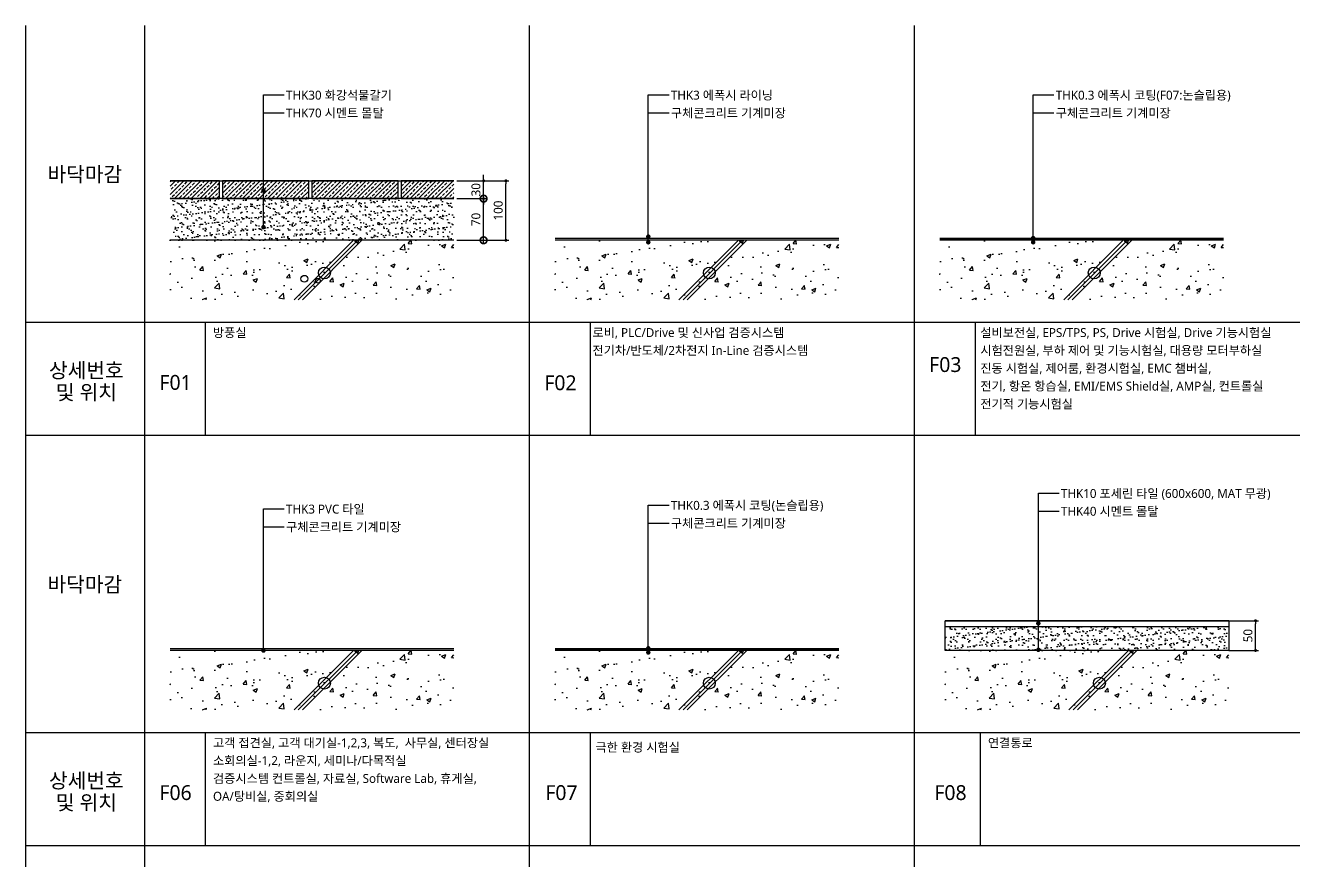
# Model space of a CAD drawing. Header units: millimetres. Extents: x 233 to 16681, y 105 to 2867.
# Drawn here: x 8642 to 10775, y 1460 to 2865 of the extents above; entities that cross this region are included whole.
import ezdxf
from ezdxf.enums import TextEntityAlignment as Align

# ---------------------------------------------------------------- set-up
doc = ezdxf.new("R2010")
doc.units = ezdxf.units.MM
doc.header["$LTSCALE"] = 5
doc.layers.get('Defpoints').update_dxf_attribs({"color": 137})
for name, color, linetype in [('4SEC', 4, 'Continuous'), ('8hat', 8, 'Continuous'), ('A-TABL-ENDL', 2, 'Continuous'), ('A-TABL-SUBL', 4, 'Continuous'), ('CON', 2, 'Continuous'), ('DIM', 7, 'Continuous'), ('ELE-2', 2, 'Continuous'), ('ELE-3', 3, 'Continuous'), ('FIN-5', 5, 'Continuous'), ('HAT', 8, 'Continuous'), ('SYM-LEAD', 6, 'Continuous'), ('TEXT', 3, 'Continuous')]:
    doc.layers.add(name, color=color, linetype=linetype)
doc.styles.add('arial', font='malgun.ttf')
doc.styles.add('S1', font='malgun.ttf')
doc.styles.add('굴림체(옥산)', font='malgun.ttf')
doc.styles.add('스타일1', font='malgun.ttf')
doc.dimstyles.new('CJA$0', dxfattribs={"dimscale": 300, "dimtxt": 2.7, "dimasz": 1, "dimexe": 2, "dimexo": 3, "dimgap": 1, "dimtad": 1, "dimdec": 0, "dimzin": 1, "dimdsep": 46, "dimtxsty": 'arial', "dimblk": 'DOT', "dimcen": 0.09, "dimdle": 1, "dimclrd": 256, "dimclre": 256, "dimclrt": 3, "dimadec": 0, "dimazin": 0, "dimtfac": 1, "dimtdec": 0, "dimtmove": 2, "dimatfit": 3, "dimldrblk": 'DOT', "dimfxl": 1, "dimtolj": 1, "dimtzin": 1, "dimarcsym": 0})
doc.dimstyles.new('CJA-5', dxfattribs={"dimscale": 5, "dimtxt": 3, "dimasz": 1, "dimexe": 1, "dimexo": 1, "dimgap": 1, "dimtad": 1, "dimdec": 0, "dimdsep": 46, "dimtxsty": 'arial', "dimblk": 'DOT', "dimcen": 1, "dimclrd": 7, "dimclre": 7, "dimclrt": 3, "dimadec": 0, "dimazin": 0, "dimtfac": 1, "dimtdec": 0, "dimtix": 1, "dimtmove": 2, "dimatfit": 3, "dimldrblk": 'DOT', "dimfxl": 1, "dimtolj": 1, "dimtzin": 0, "dimlwd": -1, "dimlwe": -1, "dimarcsym": 0})
doc.dimstyles.new('DIM-QD 1', dxfattribs={"dimtxt": 3, "dimasz": 1.5, "dimexe": 1, "dimexo": 0, "dimgap": 1, "dimtad": 1, "dimdec": 3, "dimdsep": 46, "dimlunit": 6, "dimtxsty": '굴림체(옥산)', "dimblk1": 'ARCHTICK', "dimblk2": 'ARCHTICK', "dimsah": 1, "dimcen": 0, "dimclrd": 256, "dimclre": 256, "dimclrt": 3, "dimazin": 2, "dimtfac": 1, "dimtdec": 3, "dimtix": 1, "dimtmove": 2, "dimatfit": 3, "dimldrblk": 'ARCHTICK', "dimfxl": 1, "dimtolj": 1, "dimtzin": 0, "dimarcsym": 0})

# ---------------------------------------------------------------- blocks, each defined once
blk = doc.blocks.new('_DOT')
at = {"color": 0, "linetype": 'ByBlock'}
blk.add_line((-0.5, 0), (-1, 0), dxfattribs=at)
at = {"color": 0, "linetype": 'ByBlock', "const_width": 0.5}
blk.add_lwpolyline([(-0.25, 0, 1), (0.25, 0, 1)], format="xyb", close=True, dxfattribs=at)
blk = doc.blocks.new('*D10')
at = {"layer": 'Defpoints', "color": 0, "transparency": 16777216}
for p in [(9362.8, 2603.5), (9450.3, 2603.5), (9362.8, 2503.5)]:
    blk.add_point(p, dxfattribs=at)
at = {"layer": 'DIM', "color": 7, "transparency": 16777216}
for p, q in [((9367.8, 2603.5), (9455.3, 2603.5)), ((9450.3, 2508.5), (9450.3, 2598.5)), ((9367.8, 2503.5), (9455.3, 2503.5))]:
    blk.add_line(p, q, dxfattribs=at)
at = {"layer": 'DIM', "color": 7, "transparency": 16777216, "xscale": 5, "yscale": 5, "zscale": 5}
for p, rotation in [((9450.3, 2603.5), 90), ((9450.3, 2503.5), 270)]:
    blk.add_blockref('_DOT', p, dxfattribs=dict(at, rotation=rotation))
at = {"layer": 'DIM', "color": 3, "transparency": 16777216, "insert": (9437.5, 2553.5), "char_height": 15, "attachment_point": 5, "rotation": 90, "style": 'arial'}
blk.add_mtext('\\A1;100', dxfattribs=at)
blk = doc.blocks.new('_ARCHTICK')
at = {"color": 0, "linetype": 'ByBlock', "const_width": 0.15}
blk.add_lwpolyline([(-0.5, -0.5), (0.5, 0.5)], dxfattribs=at)
blk = doc.blocks.new('_DotSmall')
at = {"color": 0, "linetype": 'ByBlock', "const_width": 0.5}
blk.add_lwpolyline([(-0.0625, 0, 1), (0.0625, 0, 1)], format="xyb", close=True, dxfattribs=at)
blk = doc.blocks.new('*D11')
at = {"layer": 'Defpoints', "color": 0, "transparency": 16777216}
for p in [(9362.8, 2573.5), (9412.8, 2573.5), (9362.8, 2503.5)]:
    blk.add_point(p, dxfattribs=at)
at = {"layer": 'DIM', "color": 7, "lineweight": -2, "transparency": 16777216}
for p, q in [((9377.8, 2573.5), (9417.8, 2573.5)), ((9412.8, 2498.5), (9412.8, 2578.5)), ((9377.8, 2503.5), (9417.8, 2503.5))]:
    blk.add_line(p, q, dxfattribs=at)
at = {"layer": 'DIM', "color": 7, "lineweight": -2, "transparency": 16777216, "xscale": 22.5, "yscale": 22.5, "zscale": 22.5}
for p, rotation in [((9412.8, 2573.5), 90), ((9412.8, 2503.5), 270)]:
    blk.add_blockref('_DotSmall', p, dxfattribs=dict(at, rotation=rotation))
at = {"layer": 'DIM', "color": 3, "transparency": 16777216, "insert": (9400, 2538.5), "char_height": 15, "attachment_point": 5, "rotation": 90, "style": '스타일1'}
blk.add_mtext('\\A1;70', dxfattribs=at)
blk = doc.blocks.new('*D12')
at = {"layer": 'Defpoints', "color": 0, "transparency": 16777216}
for p in [(9362.8, 2603.5), (9412.8, 2603.5), (9362.8, 2573.5)]:
    blk.add_point(p, dxfattribs=at)
at = {"layer": 'DIM', "color": 7, "transparency": 16777216}
for p, q in [((9367.8, 2603.5), (9417.8, 2603.5)), ((9412.8, 2608.5), (9412.8, 2613.5)), ((9412.8, 2573.5), (9412.8, 2603.5)), ((9367.8, 2573.5), (9417.8, 2573.5)), ((9412.8, 2568.5), (9412.8, 2563.5))]:
    blk.add_line(p, q, dxfattribs=at)
at = {"layer": 'DIM', "color": 7, "transparency": 16777216, "xscale": 5, "yscale": 5, "zscale": 5}
for p, rotation in [((9412.8, 2603.5), 270), ((9412.8, 2573.5), 90)]:
    blk.add_blockref('_DOT', p, dxfattribs=dict(at, rotation=rotation))
at = {"layer": 'DIM', "color": 3, "transparency": 16777216, "insert": (9400, 2588.5), "char_height": 15, "attachment_point": 5, "rotation": 90, "style": 'arial'}
blk.add_mtext('\\A1;30', dxfattribs=at)
blk = doc.blocks.new('*D35')
at = {"layer": 'Defpoints', "color": 0, "transparency": 16777216}
for p in [(10660.5, 1863.5), (10710.5, 1863.5), (10660.5, 1813.5)]:
    blk.add_point(p, dxfattribs=at)
at = {"layer": 'DIM', "color": 7, "transparency": 16777216}
for p, q in [((10665.5, 1863.5), (10715.5, 1863.5)), ((10710.5, 1818.5), (10710.5, 1858.5)), ((10665.5, 1813.5), (10715.5, 1813.5))]:
    blk.add_line(p, q, dxfattribs=at)
at = {"layer": 'DIM', "color": 7, "transparency": 16777216, "xscale": 5, "yscale": 5, "zscale": 5}
for p, rotation in [((10710.5, 1863.5), 90), ((10710.5, 1813.5), 270)]:
    blk.add_blockref('_DOT', p, dxfattribs=dict(at, rotation=rotation))
at = {"layer": 'DIM', "color": 3, "transparency": 16777216, "insert": (10697.8, 1838.5), "char_height": 15, "attachment_point": 5, "rotation": 90, "style": 'arial'}
blk.add_mtext('\\A1;50', dxfattribs=at)

msp = doc.modelspace()

# ---------------------------------------------------------------- hatches: boundary and pattern name
at = {"layer": 'ELE-2'}
h = msp.add_hatch(dxfattribs=at)
h.set_pattern_fill('AR-SAND', color=251, scale=0.3)
h.paths.add_polyline_path([(10665.5, 1853.5), (10188.7, 1853.5), (10188.7, 1813.5), (10665.5, 1813.5)])
at = {"layer": 'HAT'}
h = msp.add_hatch(dxfattribs=at)
h.set_pattern_fill('ANSI33', color=256, scale=40, style=0)
h.set_pattern_definition([(45, (8885.91, 2594.521), (-7.07107, 7.07107), []), (45, (8892.981, 2594.521), (-7.07107, 7.07107), [5, -2.5])])
h.paths.add_polyline_path([(9274, 2603.5), (9362.8, 2603.5), (9362.8, 2573.5), (9274, 2573.5)])
h.paths.add_polyline_path([(8885.9, 2603.5), (8969, 2603.5), (8969, 2573.5), (8885.9, 2573.5)])
h = msp.add_hatch(dxfattribs=at)
h.set_pattern_fill('ANSI33', color=256, scale=40, style=0)
h.set_pattern_definition([(45, (-851950.532, -951764.865), (-7.07106781, 7.07106781), []), (45, (-851943.46, -951764.865), (-7.07106781, 7.07106781), [5, -2.5])])
h.paths.add_polyline_path([(9119, 2573.5), (9119, 2603.5), (8993.6, 2603.5), (8993.6, 2573.5)])
h.paths.add_polyline_path([(8993.6, 2603.5), (8974, 2603.5), (8974, 2573.5), (8993.6, 2573.5)])
h = msp.add_hatch(dxfattribs=at)
h.set_pattern_fill('ANSI33', color=256, scale=40, style=0)
h.set_pattern_definition([(45, (-851800.532, -951764.865), (-7.07106781, 7.07106781), []), (45, (-851793.46, -951764.865), (-7.07106781, 7.07106781), [5, -2.5])])
h.paths.add_polyline_path([(9269, 2603.5), (9143.6, 2603.5), (9143.6, 2573.5), (9269, 2573.5)])
h.paths.add_polyline_path([(9143.6, 2603.5), (9124, 2603.5), (9124, 2573.5), (9143.6, 2573.5)])
h = msp.add_hatch(dxfattribs=at)
h.set_pattern_fill('AR-SAND,_O', color=256, scale=0.3)
h.set_pattern_definition([(37.5, (8885.91, 2503.521), (-0.48, 14.6824), [0, -11.5824, 0, -12.954, 0, -12.3825]), (7.5, (8885.91, 2503.521), (13.4857, 21.50475), [0, -6.2484, 0, -10.4394, 0, -4.0005]), (327.5, (8876.537, 2503.521), (23.72977, 0.0431), [0, -3.81, 0, -13.716, 0, -17.907]), (317.5, (8876.537, 2503.521), (22.9067, 6.6879), [0, -1.905, 0, -8.9916, 0, -10.287])])
h.paths.add_polyline_path([(8885.6, 2573.5), (9362.5, 2573.5), (9362.8, 2503.5), (8885.9, 2503.5)])
h = msp.add_hatch(dxfattribs=at)
h.set_pattern_fill('AR-CONC', color=256, scale=0.4, style=0)
h.set_pattern_definition([(50, (-78098.87, -60158.984), (72.873868, -6.375634), [7.62, -83.82]), (355, (-78098.87, -60158.984), (-14.09737, 76.42274), [6.096, -67.056234]), (100.451445, (-78092.795, -60159.515), (58.7765, 70.0471), [6.476004, -71.2361]), (46.1842, (-78098.87, -60138.66), (108.43162, -16.81693), [11.43, -125.73]), (96.63556, (-78089.83, -60140.07), (94.96165, 98.97045), [9.71401, -106.85424]), (351.18415, (-78098.87, -60138.66), (94.96165, 98.97045), [9.14399, -100.58389]), (21, (-78088.71, -60143.744), (60.645757, -40.90608), [7.62, -83.82]), (326, (-78088.71, -60143.744), (24.72081, 73.675186), [6.096, -67.056]), (71.451445, (-78083.654, -60147.15), (85.36657, 32.769108), [6.476004, -71.235975]), (37.5, (-78098.868, -60158.984), (1.235441, 33.8220155), [0, -66.2432, 0, -68.072, 0, -67.31]), (7.5, (-78098.868, -60158.984), (26.727865, 40.07223), [0, -38.8112, 0, -64.7192, 0, -25.654]), (327.5, (-78121.525, -60158.984), (54.236238, -2.2914976), [0, -25.4, 0, -79.248, 0, -105.156]), (317.5, (-78131.685, -60158.984), (59.251673, 10.170596), [0, -33.02, 0, -52.6288, 0, -74.676])])
h.paths.add_polyline_path([(8885.9, 2403.5), (9362.8, 2403.5), (9362.8, 2503.5), (8885.9, 2503.5)])
h = msp.add_hatch(dxfattribs=at)
h.set_pattern_fill('AR-CONC', color=256, scale=0.4, style=0)
h.set_pattern_definition([(50, (-77451.87, -60158.984), (72.873868, -6.375634), [7.62, -83.82]), (355, (-77451.87, -60158.984), (-14.09737, 76.42274), [6.096, -67.056234]), (100.451445, (-77445.795, -60159.515), (58.7765, 70.0471), [6.476004, -71.2361]), (46.1842, (-77451.87, -60138.66), (108.43162, -16.81693), [11.43, -125.73]), (96.63556, (-77442.83, -60140.07), (94.96165, 98.97045), [9.71401, -106.85424]), (351.18415, (-77451.87, -60138.66), (94.96165, 98.97045), [9.14399, -100.58389]), (21, (-77441.71, -60143.744), (60.645757, -40.90608), [7.62, -83.82]), (326, (-77441.71, -60143.744), (24.72081, 73.675186), [6.096, -67.056]), (71.451445, (-77436.654, -60147.15), (85.36657, 32.769108), [6.476004, -71.235975]), (37.5, (-77451.868, -60158.984), (1.235441, 33.8220155), [0, -66.2432, 0, -68.072, 0, -67.31]), (7.5, (-77451.868, -60158.984), (26.727865, 40.07223), [0, -38.8112, 0, -64.7192, 0, -25.654]), (327.5, (-77474.525, -60158.984), (54.236238, -2.2914976), [0, -25.4, 0, -79.248, 0, -105.156]), (317.5, (-77484.685, -60158.984), (59.251673, 10.170596), [0, -33.02, 0, -52.6288, 0, -74.676])])
h.paths.add_polyline_path([(9532.9, 2403.5), (10009.8, 2403.5), (10009.8, 2503.5), (9532.9, 2503.5)])
h = msp.add_hatch(dxfattribs=at)
h.set_pattern_fill('AR-CONC', color=256, scale=0.4, style=0)
h.set_pattern_definition([(50, (-76804.87, -60158.984), (72.873868, -6.375634), [7.62, -83.82]), (355, (-76804.87, -60158.984), (-14.09737, 76.42274), [6.096, -67.056234]), (100.451445, (-76798.795, -60159.515), (58.7765, 70.0471), [6.476004, -71.2361]), (46.1842, (-76804.87, -60138.66), (108.43162, -16.81693), [11.43, -125.73]), (96.63556, (-76795.83, -60140.07), (94.96165, 98.97045), [9.71401, -106.85424]), (351.18415, (-76804.87, -60138.66), (94.96165, 98.97045), [9.14399, -100.58389]), (21, (-76794.71, -60143.744), (60.645757, -40.90608), [7.62, -83.82]), (326, (-76794.71, -60143.744), (24.72081, 73.675186), [6.096, -67.056]), (71.451445, (-76789.654, -60147.15), (85.36657, 32.769108), [6.476004, -71.235975]), (37.5, (-76804.868, -60158.984), (1.235441, 33.8220155), [0, -66.2432, 0, -68.072, 0, -67.31]), (7.5, (-76804.868, -60158.984), (26.727865, 40.07223), [0, -38.8112, 0, -64.7192, 0, -25.654]), (327.5, (-76827.525, -60158.984), (54.236238, -2.2914976), [0, -25.4, 0, -79.248, 0, -105.156]), (317.5, (-76837.685, -60158.984), (59.251673, 10.170596), [0, -33.02, 0, -52.6288, 0, -74.676])])
h.paths.add_polyline_path([(10179.9, 2403.5), (10656.8, 2403.5), (10656.8, 2503.5), (10179.9, 2503.5)])
h = msp.add_hatch(dxfattribs=at)
h.set_pattern_fill('AR-CONC', color=256, scale=0.4, style=0)
h.set_pattern_definition([(50, (-78098.87, -60848.984), (72.873868, -6.375634), [7.62, -83.82]), (355, (-78098.87, -60848.984), (-14.09737, 76.42274), [6.096, -67.056234]), (100.451445, (-78092.795, -60849.515), (58.7765, 70.0471), [6.476004, -71.2361]), (46.1842, (-78098.87, -60828.66), (108.43162, -16.81693), [11.43, -125.73]), (96.63556, (-78089.83, -60830.07), (94.96165, 98.97045), [9.71401, -106.85424]), (351.18415, (-78098.87, -60828.66), (94.96165, 98.97045), [9.14399, -100.58389]), (21, (-78088.71, -60833.744), (60.645757, -40.90608), [7.62, -83.82]), (326, (-78088.71, -60833.744), (24.72081, 73.675186), [6.096, -67.056]), (71.451445, (-78083.654, -60837.15), (85.36657, 32.769108), [6.476004, -71.235975]), (37.5, (-78098.868, -60848.984), (1.235441, 33.8220155), [0, -66.2432, 0, -68.072, 0, -67.31]), (7.5, (-78098.868, -60848.984), (26.727865, 40.07223), [0, -38.8112, 0, -64.7192, 0, -25.654]), (327.5, (-78121.525, -60848.984), (54.236238, -2.2914976), [0, -25.4, 0, -79.248, 0, -105.156]), (317.5, (-78131.685, -60848.984), (59.251673, 10.170596), [0, -33.02, 0, -52.6288, 0, -74.676])])
h.paths.add_polyline_path([(8885.9, 1713.5), (9362.8, 1713.5), (9362.8, 1813.5), (8885.9, 1813.5)])
h = msp.add_hatch(dxfattribs=at)
h.set_pattern_fill('AR-CONC', color=256, scale=0.4, style=0)
h.set_pattern_definition([(50, (-77451.87, -60848.984), (72.873868, -6.375634), [7.62, -83.82]), (355, (-77451.87, -60848.984), (-14.09737, 76.42274), [6.096, -67.056234]), (100.451445, (-77445.795, -60849.515), (58.7765, 70.0471), [6.476004, -71.2361]), (46.1842, (-77451.87, -60828.66), (108.43162, -16.81693), [11.43, -125.73]), (96.63556, (-77442.83, -60830.07), (94.96165, 98.97045), [9.71401, -106.85424]), (351.18415, (-77451.87, -60828.66), (94.96165, 98.97045), [9.14399, -100.58389]), (21, (-77441.71, -60833.744), (60.645757, -40.90608), [7.62, -83.82]), (326, (-77441.71, -60833.744), (24.72081, 73.675186), [6.096, -67.056]), (71.451445, (-77436.654, -60837.15), (85.36657, 32.769108), [6.476004, -71.235975]), (37.5, (-77451.868, -60848.984), (1.235441, 33.8220155), [0, -66.2432, 0, -68.072, 0, -67.31]), (7.5, (-77451.868, -60848.984), (26.727865, 40.07223), [0, -38.8112, 0, -64.7192, 0, -25.654]), (327.5, (-77474.525, -60848.984), (54.236238, -2.2914976), [0, -25.4, 0, -79.248, 0, -105.156]), (317.5, (-77484.685, -60848.984), (59.251673, 10.170596), [0, -33.02, 0, -52.6288, 0, -74.676])])
h.paths.add_polyline_path([(9532.9, 1713.5), (10009.8, 1713.5), (10009.8, 1813.5), (9532.9, 1813.5)])
h = msp.add_hatch(dxfattribs=at)
h.set_pattern_fill('AR-CONC', color=256, scale=0.4, style=0)
h.set_pattern_definition([(50, (-76796.12, -60848.983), (72.873868, -6.375634), [7.62, -83.82]), (355, (-76796.12, -60848.98), (-14.09737, 76.42274), [6.096, -67.056234]), (100.451445, (-76790.045, -60849.515), (58.7765, 70.0471), [6.476004, -71.2361]), (46.1842, (-76796.12, -60828.66), (108.43162, -16.81693), [11.43, -125.73]), (96.63556, (-76787.08, -60830.06), (94.96165, 98.97045), [9.71401, -106.85424]), (351.18415, (-76796.12, -60828.66), (94.96165, 98.97045), [9.14399, -100.58389]), (21, (-76785.96, -60833.743), (60.645757, -40.90608), [7.62, -83.82]), (326, (-76785.96, -60833.74), (24.72081, 73.675186), [6.096, -67.056]), (71.451445, (-76780.904, -60837.15), (85.36657, 32.769108), [6.476004, -71.235975]), (37.5, (-76796.118, -60848.983), (1.235441, 33.8220155), [0, -66.2432, 0, -68.072, 0, -67.31]), (7.5, (-76796.118, -60848.983), (26.727865, 40.07223), [0, -38.8112, 0, -64.7192, 0, -25.654]), (327.5, (-76818.775, -60848.983), (54.236238, -2.2914976), [0, -25.4, 0, -79.248, 0, -105.156]), (317.5, (-76828.935, -60848.983), (59.251673, 10.170596), [0, -33.02, 0, -52.6288, 0, -74.676])])
h.paths.add_polyline_path([(10188.7, 1713.5), (10665.5, 1713.5), (10665.5, 1813.5), (10188.7, 1813.5)])

# ---------------------------------------------------------------- linework, layer by layer
at = {"layer": '4SEC'}
for p, q in [((10665.5, 1863.5), (10188.7, 1863.5)), ((10665.5, 1853.5), (10188.7, 1853.5))]:
    msp.add_line(p, q, dxfattribs=at)
for points in [[(8885.9, 2573.5), (8969, 2573.5), (8969, 2603.5), (8885.9, 2603.5)], [(9362.8, 2603.5), (9274, 2603.5), (9274, 2573.5), (9362.8, 2573.5)]]:
    msp.add_lwpolyline(points, dxfattribs=at)
for points in [[(9119, 2603.5), (8974, 2603.5), (8974, 2573.5), (9119, 2573.5)], [(9269, 2603.5), (9124, 2603.5), (9124, 2573.5), (9269, 2573.5)]]:
    msp.add_lwpolyline(points, close=True, dxfattribs=at)
at = {"layer": '8hat'}
for p, q in [((9194.1, 2503.5), (9094.1, 2403.5)), ((9201.2, 2503.5), (9101.2, 2403.5)), ((9208.3, 2503.5), (9108.3, 2403.5)), ((9841.1, 2503.5), (9741.1, 2403.5)), ((9848.2, 2503.5), (9748.2, 2403.5)), ((9855.3, 2503.5), (9755.3, 2403.5)), ((10488.1, 2503.5), (10388.1, 2403.5)), ((10495.2, 2503.5), (10395.2, 2403.5)), ((10502.3, 2503.5), (10402.3, 2403.5)), ((9194.1, 1813.5), (9094.1, 1713.5)), ((9201.2, 1813.5), (9101.2, 1713.5)), ((9208.3, 1813.5), (9108.3, 1713.5)), ((9841.1, 1813.5), (9741.1, 1713.5)), ((9848.2, 1813.5), (9748.2, 1713.5)), ((9855.3, 1813.5), (9755.3, 1713.5)), ((10496.9, 1813.5), (10396.9, 1713.5)), ((10503.9, 1813.5), (10403.9, 1713.5)), ((10511, 1813.5), (10411, 1713.5))]:
    msp.add_line(p, q, dxfattribs=at)
for centre, radius in [((9145.3, 2448.5), 10), ((9792.3, 2448.5), 10), ((10439.3, 2448.5), 10), ((9111.6, 2438.7), 5.77), ((9134.5, 2435.4), 3.84), ((9145.3, 1758.5), 10), ((9792.3, 1758.5), 10), ((10448.1, 1758.5), 10)]:
    msp.add_circle(centre, radius, dxfattribs=at)
at = {"layer": 'A-TABL-ENDL'}
for p, q in [((8642.5, 2865), (8642.5, 105)), ((8842.5, 2865), (8842.5, 105)), ((9489.5, 2865), (9489.5, 105)), ((10136.5, 2865), (10136.5, 105)), ((12077.5, 2175), (8642.5, 2175)), ((12077.5, 1485), (8642.5, 1485))]:
    msp.add_line(p, q, dxfattribs=at)
at = {"layer": 'A-TABL-SUBL'}
for p, q in [((12077.5, 2365), (8642.5, 2365)), ((8945, 2365), (8945, 2175)), ((9592, 2365), (9592, 2175)), ((10239, 2365), (10239, 2175)), ((12077.5, 1675), (8642.5, 1675)), ((8945, 1675), (8945, 1485)), ((9592, 1675), (9592, 1485)), ((10247.7, 1675), (10247.7, 1485))]:
    msp.add_line(p, q, dxfattribs=at)
at = {"layer": 'CON'}
for p, q in [((9362.8, 2503.5), (8885.9, 2503.5)), ((10009.8, 2503.5), (9532.9, 2503.5)), ((10656.8, 2503.5), (10179.9, 2503.5)), ((9362.8, 1813.5), (8885.9, 1813.5)), ((10009.8, 1813.5), (9532.9, 1813.5)), ((10665.5, 1813.5), (10188.7, 1813.5))]:
    msp.add_line(p, q, dxfattribs=at)
at = {"layer": 'Defpoints'}
msp.add_lwpolyline([(10665.5, 1813.5), (10188.7, 1813.5), (10188.7, 1863.5), (10665.5, 1863.5)], close=True, dxfattribs=at)
at = {"layer": 'ELE-3'}
msp.add_line((9362.8, 2573.5), (8885.9, 2573.5), dxfattribs=at)
msp.add_line((9362.8, 2573.5), (8885.9, 2573.5), dxfattribs=at)
msp.add_line((9362.8, 2573.5), (8885.9, 2573.5), dxfattribs=at)
msp.add_line((9362.8, 2573.5), (8885.9, 2573.5), dxfattribs=at)
at = {"layer": 'FIN-5'}
for p, q in [((8885.9, 2603.5), (9362.8, 2603.5)), ((10009.8, 2506.5), (9532.9, 2506.5)), ((10656.8, 2506.5), (10179.9, 2506.5)), ((10656.8, 2504.5), (10179.9, 2504.5)), ((9362.8, 1816.5), (8885.9, 1816.5)), ((10009.8, 1816.5), (9532.9, 1816.5)), ((10009.8, 1814.5), (9532.9, 1814.5))]:
    msp.add_line(p, q, dxfattribs=at)
at = {"layer": 'SYM-LEAD', "color": 6}
msp.add_lwpolyline([(9042.7, 1811.4), (9042.7, 2021.7), (9077.7, 2021.7)], dxfattribs=at)

# ---------------------------------------------------------------- texts
at = {"layer": 'TEXT', "color": 3, "style": '스타일1'}
for s, p in [('THK30 화강석물갈기', (9080.7, 2740.1)), ('THK3 에폭시 라이닝', (9727.7, 2740.1)), ('THK0.3 에폭시 코팅(F07:논슬립용)', (10374.7, 2740.1)), ('THK70 시멘트 몰탈', (9080.7, 2710.1)), ('구체콘크리트 기계미장', (9727.7, 2710.1)), ('구체콘크리트 기계미장', (10374.7, 2710.1)), ('THK10 포세린 타일 (600x600, MAT 무광)', (10383.4, 2070.1)), ('THK3 PVC 타일', (9080.7, 2043.8)), ('THK0.3 에폭시 코팅(논슬립용)', (9727.7, 2050.1)), ('THK40 시멘트 몰탈', (10383.4, 2040.1)), ('구체콘크리트 기계미장', (9080.7, 2013.8)), ('구체콘크리트 기계미장', (9727.7, 2020.1))]:
    msp.add_text(s, height=15, dxfattribs=at).set_placement(p)
at = {"layer": 'TEXT', "color": 3, "style": 'S1'}
for s, p in [('바닥마감', (8742.5, 2614.5)), ('F03', (10189, 2294.4)), ('상세번호', (8745, 2284.6)), ('및 위치', (8745, 2247.7)), ('F01', (8895, 2264.4)), ('F02', (9542, 2263.8)), ('바닥마감', (8742.5, 1924.5)), ('상세번호', (8745, 1594.6)), ('F06', (8895, 1574.4)), ('F07', (9543.7, 1574.4)), ('F08', (10197.7, 1574.4)), ('및 위치', (8745, 1557.7))]:
    msp.add_text(s, height=25, dxfattribs=at).set_placement(p, align=Align.MIDDLE_CENTER)
for s, p in [('방풍실', (8957.9, 2348.2)), ('로비, PLC/Drive 및 신사업 검증시스템', (9595.9, 2348.2)), ('설비보전실, EPS/TPS, PS, Drive 시험실, Drive 기능시험실', (10247.9, 2348.2)), ('전기차/반도체/2차전지 In-Line 검증시스템', (9595.9, 2318.2)), ('시험전원실, 부하 제어 및 기능시험실, 대용량 모터부하실 ', (10247.9, 2318.2)), ('진동 시험실, 제어룸, 환경시험실, EMC 챔버실, ', (10247.9, 2288.2)), ('전기, 항온 항습실, EMI/EMS Shield실, AMP실, 컨트롤실', (10247.9, 2258.2)), ('전기적 기능시험실', (10247.9, 2228.2)), ('고객 접견실, 고객 대기실-1,2,3, 복도,  사무실, 센터장실', (8957.9, 1658.2)), ('연결통로', (10260.6, 1658.2)), ('극한 환경 시험실', (9600.9, 1650.7)), ('소회의실-1,2, 라운지, 세미나/다목적실', (8957.9, 1628.2)), ('검증시스템 컨트롤실, 자료실, Software Lab, 휴게실,', (8957.9, 1598.2)), ('OA/탕비실, 중회의실', (8957.9, 1568.2))]:
    msp.add_text(s, height=15, dxfattribs=at).set_placement(p, align=Align.MIDDLE_LEFT)

# ---------------------------------------------------------------- dimensions: what is measured, and where the dimension line sits
at = {"layer": 'DIM'}
for base, p1, p2, picture, middle in [((9412.8, 2603.5), (9362.8, 2573.5), (9362.8, 2603.5), '*D12', (9400, 2588.5)), ((9450.3, 2603.5), (9362.8, 2503.5), (9362.8, 2603.5), '*D10', (9437.5, 2553.5)), ((10710.5, 1863.5), (10660.5, 1813.5), (10660.5, 1863.5), '*D35', (10697.8, 1838.5))]:
    dim = msp.add_linear_dim(base=base, p1=p1, p2=p2, angle=90, dimstyle='CJA-5', dxfattribs=at)
    dim.commit()
    dim.dimension.update_dxf_attribs({"geometry": picture, "text_midpoint": middle})
dim = msp.add_linear_dim(base=(9412.8, 2573.5), p1=(9362.8, 2503.5), p2=(9362.8, 2573.5), angle=90, dimstyle='CJA$0', override={"dimscale": 5, "dimtxt": 3, "dimasz": 4.5, "dimexe": 1, "dimtxsty": '스타일1', "dimblk1": 'DotSmall', "dimblk2": 'DotSmall', "dimsah": 1, "dimclrd": 7, "dimclre": 7, "dimtix": 1}, dxfattribs=at)
dim.commit()
dim.dimension.update_dxf_attribs({"geometry": '*D11', "text_midpoint": (9400, 2538.5)})

# ---------------------------------------------------------------- leaders
at = {"layer": 'SYM-LEAD', "color": 6}
for points in [[(9042.7, 2587.2), (9042.7, 2747.9), (9077.7, 2747.9)], [(9689.7, 2509.6), (9689.7, 2747.9), (9724.7, 2747.9)], [(10336.7, 2507.2), (10336.7, 2747.9), (10371.7, 2747.9)], [(9042.7, 2525.6), (9042.7, 2717.9), (9077.7, 2717.9)], [(9689.7, 2500.1), (9689.7, 2717.9), (9724.7, 2717.9)], [(10336.7, 2500.1), (10336.7, 2717.9), (10371.7, 2717.9)], [(10345.4, 1859), (10345.4, 2077.9), (10380.4, 2077.9)], [(9042.7, 1813.3), (9042.7, 2051.7), (9077.7, 2051.7)], [(9689.7, 1817.2), (9689.7, 2057.9), (9724.7, 2057.9)], [(10345.4, 1814.6), (10345.4, 2047.9), (10380.4, 2047.9)], [(9689.7, 1810.1), (9689.7, 2027.9), (9724.7, 2027.9)]]:
    msp.add_leader(points, dimstyle='DIM-QD 1', override={"dimscale": 5, "dimtad": 0, "dimclrd": 6, "dimldrblk": 'DOT'}, dxfattribs=at)

doc.saveas('drawing.dxf')
